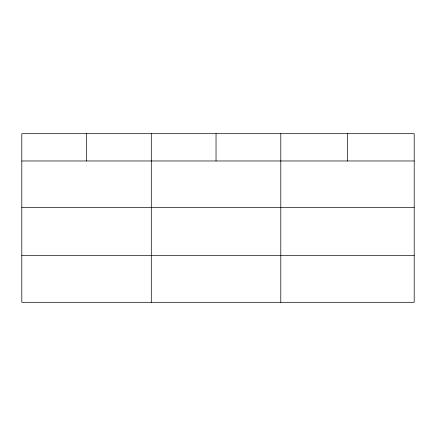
<?xml version="1.0" encoding="UTF-8"?>
<svg xmlns="http://www.w3.org/2000/svg" width="436" height="436" viewBox="0 0 436 436"><rect width="100%" height="100%" fill="white"/><g stroke="black" fill="none" stroke-linecap="round" stroke-linejoin="round"><path stroke-width="0.65" d="M414.2 207.612L414.2 133.694L21.8 133.694L21.8 302.306L414.2 302.306L414.2 207.612L21.8 207.612M21.8 160.971L414.2 160.971M21.8 255.665L414.2 255.665M347.492 133.694L347.492 160.971M280.784 133.694L280.784 302.306M216.038 133.694L216.038 160.971M151.292 133.694L151.292 302.306M86.546 133.694L86.546 160.971"/></g></svg>
